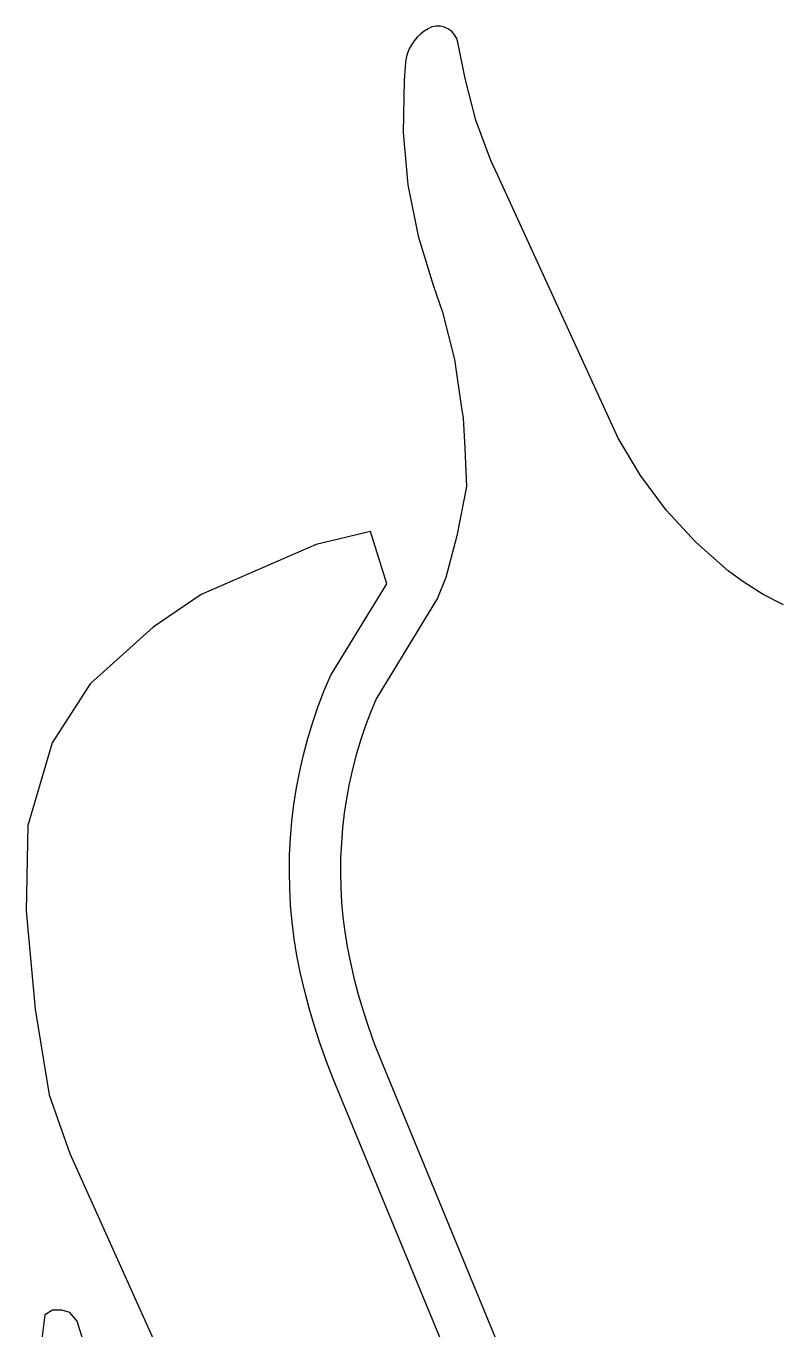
# Model space of a CAD drawing. Header units: millimetres. Extents: x 617751 to 636088, y 68402 to 77988.
# Drawn here: x 629165.2 to 629289.8, y 74434.5 to 74650.7 of the extents above; entities that cross this region are included whole.
import ezdxf

# ---------------------------------------------------------------- set-up
doc = ezdxf.new("R2010")
doc.units = ezdxf.units.MM
doc.header["$LTSCALE"] = 3
doc.header["$MEASUREMENT"] = 0
doc.layers.add('ALINHAMENTO PREDIAL', color=120, linetype='Continuous')

msp = doc.modelspace()

# ---------------------------------------------------------------- linework, layer by layer
at = {"layer": 'ALINHAMENTO PREDIAL'}
for points in [[(629290.77, 74554.71), (629287.37, 74556.41), (629284.17, 74558.45), (629281.61, 74560.32), (629276.21, 74565.08), (629271.33, 74570.38), (629267.04, 74576.16), (629263.37, 74582.36), (629243.41, 74625.88), (629242.24, 74628.42), (629239.76, 74635.09), (629237.98, 74641.98), (629236.75, 74648.03), (629236.57, 74648.6), (629236.23, 74649.22), (629235.77, 74649.76), (629235.21, 74650.2), (629234.56, 74650.5), (629233.87, 74650.67), (629233.16, 74650.69), (629232.46, 74650.56), (629231.82, 74650.24), (629231.17, 74649.83), (629230.56, 74649.36), (629230.01, 74648.82), (629229.51, 74648.23), (629229.08, 74647.58), (629228.72, 74646.9), (629228.44, 74646.18), (629228.22, 74645.44), (629228.09, 74644.68), (629228.04, 74643.91), (629227.86, 74641.72), (629227.72, 74633.03), (629228.49, 74624.38), (629230.17, 74615.85), (629232.72, 74607.55), (629234.21, 74603.22), (629236.21, 74595.37), (629237.38, 74587.35), (629237.66, 74585.72), (629237.92, 74580.69), (629238.19, 74574.34), (629236.6, 74566.14), (629234.75, 74559.26), (629233.41, 74555.79), (629223.23, 74539.14), (629222.29, 74536.85), (629221.42, 74534.54), (629220.63, 74532.2), (629219.93, 74529.83), (629219.31, 74527.44), (629218.77, 74525.03), (629218.31, 74522.6), (629217.94, 74520.16), (629217.65, 74517.71), (629217.45, 74515.24), (629217.33, 74512.78), (629217.3, 74510.31), (629217.36, 74507.84), (629217.49, 74505.37), (629217.72, 74502.91), (629218.03, 74500.46), (629218.42, 74498.02), (629218.9, 74495.6), (629219.53, 74492.83), (629220.25, 74490.08), (629221.06, 74487.36), (629221.94, 74484.66), (629222.9, 74481.99), (629223.95, 74479.34), (629255.11, 74403.7)], [(629290.77, 74554.71), (629287.37, 74556.41), (629284.17, 74558.45), (629281.61, 74560.32), (629276.21, 74565.08), (629271.33, 74570.38), (629267.04, 74576.16), (629263.37, 74582.36), (629243.41, 74625.88), (629242.24, 74628.42), (629239.76, 74635.09), (629237.98, 74641.98), (629236.75, 74648.03), (629236.57, 74648.6), (629236.23, 74649.22), (629235.77, 74649.76), (629235.21, 74650.2), (629234.56, 74650.5), (629233.87, 74650.67), (629233.16, 74650.69), (629232.46, 74650.56), (629231.82, 74650.24), (629231.17, 74649.83), (629230.56, 74649.36), (629230.01, 74648.82), (629229.51, 74648.23), (629229.08, 74647.58), (629228.72, 74646.9), (629228.44, 74646.18), (629228.22, 74645.44), (629228.09, 74644.68), (629228.04, 74643.91), (629227.86, 74641.72), (629227.72, 74633.03), (629228.49, 74624.38), (629230.17, 74615.85), (629232.72, 74607.55), (629234.21, 74603.22), (629236.21, 74595.37), (629237.38, 74587.35), (629237.66, 74585.72), (629237.92, 74580.69), (629238.19, 74574.34), (629236.6, 74566.14), (629234.75, 74559.26), (629233.41, 74555.79), (629223.23, 74539.14), (629222.29, 74536.85), (629221.42, 74534.54), (629220.63, 74532.2), (629219.93, 74529.83), (629219.31, 74527.44), (629218.77, 74525.03), (629218.31, 74522.6), (629217.94, 74520.16), (629217.65, 74517.71), (629217.45, 74515.24), (629217.33, 74512.78), (629217.3, 74510.31), (629217.36, 74507.84), (629217.49, 74505.37), (629217.72, 74502.91), (629218.03, 74500.46), (629218.42, 74498.02), (629218.9, 74495.6), (629219.53, 74492.83), (629220.25, 74490.08), (629221.06, 74487.36), (629221.94, 74484.66), (629222.9, 74481.99), (629223.95, 74479.34), (629255.11, 74403.7)], [(629247.31, 74400.41), (629216.12, 74476.12), (629214.99, 74479), (629213.94, 74481.91), (629212.98, 74484.85), (629212.1, 74487.81), (629211.32, 74490.81), (629210.62, 74493.82), (629210.08, 74496.57), (629209.64, 74499.33), (629209.29, 74502.1), (629209.05, 74504.88), (629208.89, 74507.68), (629208.84, 74510.47), (629208.88, 74513.27), (629209.03, 74516.06), (629209.26, 74518.85), (629209.6, 74521.62), (629210.03, 74524.38), (629210.56, 74527.13), (629211.19, 74529.85), (629211.91, 74532.56), (629212.72, 74535.23), (629213.63, 74537.88), (629214.63, 74540.49), (629215.71, 74543.06), (629224.97, 74558.19), (629222.3, 74566.85), (629213.27, 74564.69), (629194.21, 74556.44), (629186.23, 74551), (629175.81, 74541.61), (629169.51, 74531.81), (629165.47, 74518.11), (629165.19, 74503.98), (629166.69, 74487.64), (629169.01, 74473.44), (629172.45, 74463.71), (629188.5, 74427.94)], [(629247.31, 74400.41), (629216.12, 74476.12), (629214.99, 74479), (629213.94, 74481.91), (629212.98, 74484.85), (629212.1, 74487.81), (629211.32, 74490.81), (629210.62, 74493.82), (629210.08, 74496.57), (629209.64, 74499.33), (629209.29, 74502.1), (629209.05, 74504.88), (629208.89, 74507.68), (629208.84, 74510.47), (629208.88, 74513.27), (629209.03, 74516.06), (629209.26, 74518.85), (629209.6, 74521.62), (629210.03, 74524.38), (629210.56, 74527.13), (629211.19, 74529.85), (629211.91, 74532.56), (629212.72, 74535.23), (629213.63, 74537.88), (629214.63, 74540.49), (629215.71, 74543.06), (629224.97, 74558.19), (629222.3, 74566.85), (629213.27, 74564.69), (629194.21, 74556.44), (629186.23, 74551), (629175.81, 74541.61), (629169.51, 74531.81), (629165.47, 74518.11), (629165.19, 74503.98), (629166.69, 74487.64), (629169.01, 74473.44), (629172.45, 74463.71), (629188.5, 74427.94)], [(629247.31, 74400.41), (629216.12, 74476.12), (629214.99, 74479), (629213.94, 74481.91), (629212.98, 74484.85), (629212.1, 74487.81), (629211.32, 74490.81), (629210.62, 74493.82), (629210.08, 74496.57), (629209.64, 74499.33), (629209.29, 74502.1), (629209.05, 74504.88), (629208.89, 74507.68), (629208.84, 74510.47), (629208.88, 74513.27), (629209.03, 74516.06), (629209.26, 74518.85), (629209.6, 74521.62), (629210.03, 74524.38), (629210.56, 74527.13), (629211.19, 74529.85), (629211.91, 74532.56), (629212.72, 74535.23), (629213.63, 74537.88), (629214.63, 74540.49), (629215.71, 74543.06), (629224.97, 74558.19), (629222.3, 74566.85), (629213.27, 74564.69), (629194.21, 74556.44), (629186.23, 74551), (629175.81, 74541.61), (629169.51, 74531.81), (629165.47, 74518.11), (629165.19, 74503.98), (629166.69, 74487.64), (629169.01, 74473.44), (629172.45, 74463.71), (629188.5, 74427.94)], [(629247.31, 74400.41), (629216.12, 74476.12), (629214.99, 74479), (629213.94, 74481.91), (629212.98, 74484.85), (629212.1, 74487.81), (629211.32, 74490.81), (629210.62, 74493.82), (629210.08, 74496.57), (629209.64, 74499.33), (629209.29, 74502.1), (629209.05, 74504.88), (629208.89, 74507.68), (629208.84, 74510.47), (629208.88, 74513.27), (629209.03, 74516.06), (629209.26, 74518.85), (629209.6, 74521.62), (629210.03, 74524.38), (629210.56, 74527.13), (629211.19, 74529.85), (629211.91, 74532.56), (629212.72, 74535.23), (629213.63, 74537.88), (629214.63, 74540.49), (629215.71, 74543.06), (629224.97, 74558.19), (629222.3, 74566.85), (629213.27, 74564.69), (629194.21, 74556.44), (629186.23, 74551), (629175.81, 74541.61), (629169.51, 74531.81), (629165.47, 74518.11), (629165.19, 74503.98), (629166.69, 74487.64), (629169.01, 74473.44), (629172.45, 74463.71), (629188.5, 74427.94)], [(629247.31, 74400.41), (629216.12, 74476.12), (629214.99, 74479), (629213.94, 74481.91), (629212.98, 74484.85), (629212.1, 74487.81), (629211.32, 74490.81), (629210.62, 74493.82), (629210.08, 74496.57), (629209.64, 74499.33), (629209.29, 74502.1), (629209.05, 74504.88), (629208.89, 74507.68), (629208.84, 74510.47), (629208.88, 74513.27), (629209.03, 74516.06), (629209.26, 74518.85), (629209.6, 74521.62), (629210.03, 74524.38), (629210.56, 74527.13), (629211.19, 74529.85), (629211.91, 74532.56), (629212.72, 74535.23), (629213.63, 74537.88), (629214.63, 74540.49), (629215.71, 74543.06), (629224.97, 74558.19), (629222.3, 74566.85), (629213.27, 74564.69), (629194.21, 74556.44), (629186.23, 74551), (629175.81, 74541.61), (629169.51, 74531.81), (629165.47, 74518.11), (629165.19, 74503.98), (629166.69, 74487.64), (629169.01, 74473.44), (629172.45, 74463.71), (629188.5, 74427.94)], [(629247.31, 74400.41), (629216.12, 74476.12), (629214.99, 74479), (629213.94, 74481.91), (629212.98, 74484.85), (629212.1, 74487.81), (629211.32, 74490.81), (629210.62, 74493.82), (629210.08, 74496.57), (629209.64, 74499.33), (629209.29, 74502.1), (629209.05, 74504.88), (629208.89, 74507.68), (629208.84, 74510.47), (629208.88, 74513.27), (629209.03, 74516.06), (629209.26, 74518.85), (629209.6, 74521.62), (629210.03, 74524.38), (629210.56, 74527.13), (629211.19, 74529.85), (629211.91, 74532.56), (629212.72, 74535.23), (629213.63, 74537.88), (629214.63, 74540.49), (629215.71, 74543.06), (629224.97, 74558.19), (629222.3, 74566.85), (629213.27, 74564.69), (629194.21, 74556.44), (629186.23, 74551), (629175.81, 74541.61), (629169.51, 74531.81), (629165.47, 74518.11), (629165.19, 74503.98), (629166.69, 74487.64), (629169.01, 74473.44), (629172.45, 74463.71), (629188.5, 74427.94)], [(629247.31, 74400.41), (629216.12, 74476.12), (629214.99, 74479), (629213.94, 74481.91), (629212.98, 74484.85), (629212.1, 74487.81), (629211.32, 74490.81), (629210.62, 74493.82), (629210.08, 74496.57), (629209.64, 74499.33), (629209.29, 74502.1), (629209.05, 74504.88), (629208.89, 74507.68), (629208.84, 74510.47), (629208.88, 74513.27), (629209.03, 74516.06), (629209.26, 74518.85), (629209.6, 74521.62), (629210.03, 74524.38), (629210.56, 74527.13), (629211.19, 74529.85), (629211.91, 74532.56), (629212.72, 74535.23), (629213.63, 74537.88), (629214.63, 74540.49), (629215.71, 74543.06), (629224.97, 74558.19), (629222.3, 74566.85), (629213.27, 74564.69), (629194.21, 74556.44), (629186.23, 74551), (629175.81, 74541.61), (629169.51, 74531.81), (629165.47, 74518.11), (629165.19, 74503.98), (629166.69, 74487.64), (629169.01, 74473.44), (629172.45, 74463.71), (629188.5, 74427.94)], [(629247.31, 74400.41), (629216.12, 74476.12), (629214.99, 74479), (629213.94, 74481.91), (629212.98, 74484.85), (629212.1, 74487.81), (629211.32, 74490.81), (629210.62, 74493.82), (629210.08, 74496.57), (629209.64, 74499.33), (629209.29, 74502.1), (629209.05, 74504.88), (629208.89, 74507.68), (629208.84, 74510.47), (629208.88, 74513.27), (629209.03, 74516.06), (629209.26, 74518.85), (629209.6, 74521.62), (629210.03, 74524.38), (629210.56, 74527.13), (629211.19, 74529.85), (629211.91, 74532.56), (629212.72, 74535.23), (629213.63, 74537.88), (629214.63, 74540.49), (629215.71, 74543.06), (629224.97, 74558.19), (629222.3, 74566.85), (629213.27, 74564.69), (629194.21, 74556.44), (629186.23, 74551), (629175.81, 74541.61), (629169.51, 74531.81), (629165.47, 74518.11), (629165.19, 74503.98), (629166.69, 74487.64), (629169.01, 74473.44), (629172.45, 74463.71), (629188.5, 74427.94)], [(629177.64, 74423.06), (629173.65, 74435.93), (629172.45, 74437.35), (629171.1, 74437.75), (629169.58, 74437.75), (629168.29, 74436.96), (629167.43, 74429.91)], [(629177.64, 74423.06), (629173.65, 74435.93), (629172.45, 74437.35), (629171.1, 74437.75), (629169.58, 74437.75), (629168.29, 74436.96), (629167.43, 74429.91)], [(629177.64, 74423.06), (629173.65, 74435.93), (629172.45, 74437.35), (629171.1, 74437.75), (629169.58, 74437.75), (629168.29, 74436.96), (629167.43, 74429.91)], [(629177.64, 74423.06), (629173.65, 74435.93), (629172.45, 74437.35), (629171.1, 74437.75), (629169.58, 74437.75), (629168.29, 74436.96), (629167.43, 74429.91)], [(629177.64, 74423.06), (629173.65, 74435.93), (629172.45, 74437.35), (629171.1, 74437.75), (629169.58, 74437.75), (629168.29, 74436.96), (629167.43, 74429.91)], [(629177.64, 74423.06), (629173.65, 74435.93), (629172.45, 74437.35), (629171.1, 74437.75), (629169.58, 74437.75), (629168.29, 74436.96), (629167.43, 74429.91)], [(629177.64, 74423.06), (629173.65, 74435.93), (629172.45, 74437.35), (629171.1, 74437.75), (629169.58, 74437.75), (629168.29, 74436.96), (629167.43, 74429.91)], [(629177.64, 74423.06), (629173.65, 74435.93), (629172.45, 74437.35), (629171.1, 74437.75), (629169.58, 74437.75), (629168.29, 74436.96), (629167.43, 74429.91)]]:
    msp.add_lwpolyline(points, dxfattribs=at)

doc.saveas('drawing.dxf')
